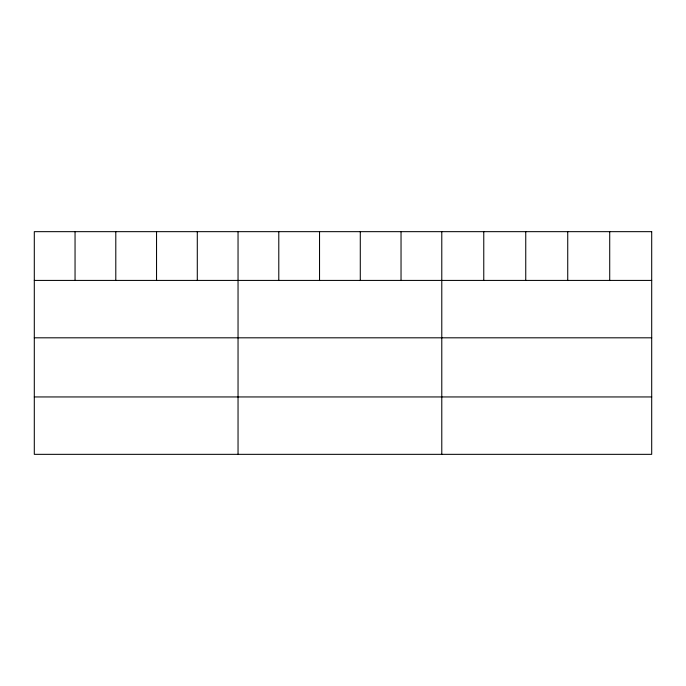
<?xml version="1.0" encoding="UTF-8"?>
<svg xmlns="http://www.w3.org/2000/svg" width="686" height="686" viewBox="0 0 686 686"><rect width="100%" height="100%" fill="white"/><g stroke="black" fill="none" stroke-linecap="round" stroke-linejoin="round"><path stroke-width="1.03" d="M34.3 280.42L651.7 280.42M34.3 337.812L651.7 337.812M34.3 396.945L651.7 396.945M609.717 231.662L609.717 280.42M567.734 231.662L567.734 280.42M525.75 231.662L525.75 280.42M483.767 231.662L483.767 280.42M441.784 231.662L441.784 454.338M401.036 231.662L401.036 280.42M360.287 231.662L360.287 280.42M319.539 231.662L319.539 280.42M278.79 231.662L278.79 280.42M238.042 231.662L238.042 454.338M197.294 231.662L197.294 280.42M156.545 231.662L156.545 280.42M115.797 231.662L115.797 280.42M75.048 231.662L75.048 280.42M651.7 231.662L34.3 231.662L34.3 454.338L651.7 454.338L651.7 231.662"/></g></svg>
